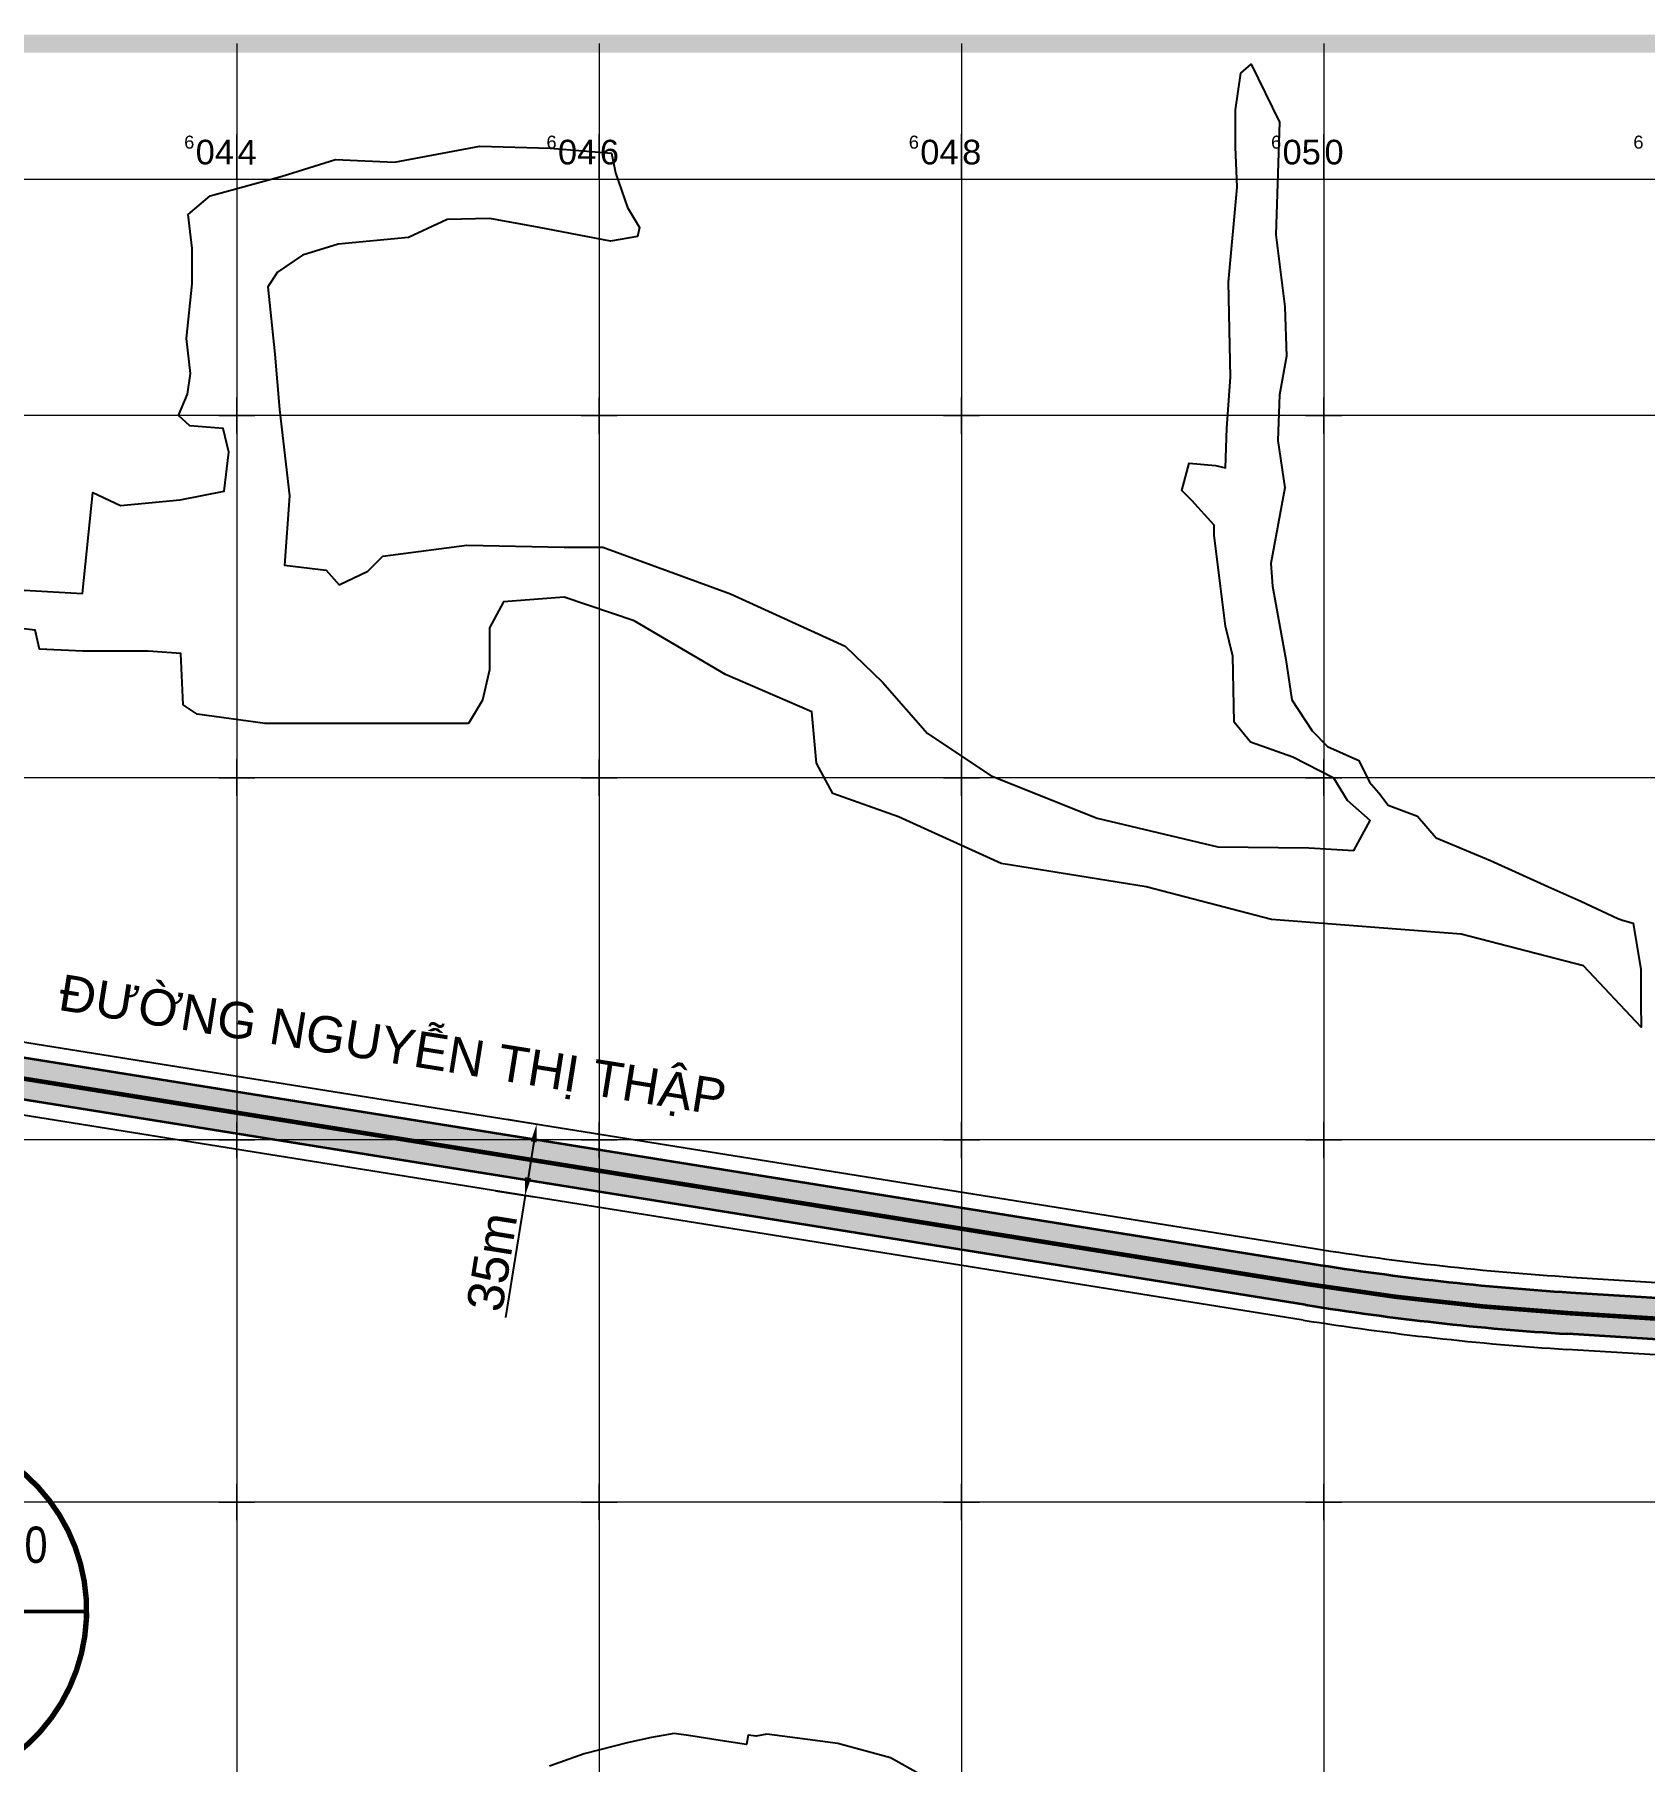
# Model space of a CAD drawing. Header units: millimetres. Extents: x 546597 to 607848, y 1180644 to 1193180.
# Drawn here: x 604288 to 605177, y 1187457 to 1188410 of the extents above; entities that cross this region are included whole.
import ezdxf
from ezdxf.enums import TextEntityAlignment as Align

# ---------------------------------------------------------------- set-up
doc = ezdxf.new("R2010")
doc.units = ezdxf.units.MM
doc.header["$MEASUREMENT"] = 0
doc.linetypes.add('DASHDOT', pattern=[1, 0.5, -0.25, 0, -0.25])
doc.layers.get('0').update_dxf_attribs({"linetype": 'CONTINUOUS', "lineweight": 20})
doc.layers.get('DEFPOINTS').update_dxf_attribs({"linetype": 'CONTINUOUS', "lineweight": 20})
for name, color, linetype, lineweight in [('A-DUONG', 1, 'CONTINUOUS', 35), ('A-LE', 4, 'CONTINUOUS', 25), ('A-TIM', 6, 'DASHDOT', 13), ('DIM GIAO THONG', 3, 'CONTINUOUS', 15), ('KHUNG', 2, 'CONTINUOUS', 120), ('toa do', 2, 'CONTINUOUS', 13)]:
    doc.layers.add(name, color=color, linetype=linetype, lineweight=lineweight)
for name, color, linetype in [('duong HH', 251, 'CONTINUOUS'), ('hatch CX cach ly', 70, 'CONTINUOUS'), ('SONG', 150, 'CONTINUOUS'), ('text DUONG', 7, 'CONTINUOUS'), ('VTCT', 7, 'CONTINUOUS')]:
    doc.layers.add(name, color=color, linetype=linetype)
doc.styles.add('HC', font='VHELVCN.TTF')
doc.styles.add('txt', font='VNARIAL.TTF', dxfattribs={"height": 0.2})
doc.styles.add('VHEL-B', font='VHELVEB.TTF')
doc.styles.add('VNI-Helve Bold', font='VHELVEB.TTF')
doc.dimstyles.new('S1', dxfattribs={"dimtxt": 20, "dimasz": 10, "dimexe": 5, "dimexo": 0.625, "dimgap": 2, "dimtad": 1, "dimdec": 0, "dimtxsty": 'VHEL-B', "dimcen": 2.5, "dimclrd": 256, "dimclre": 256, "dimadec": 0, "dimazin": 0, "dimtfac": 1, "dimtdec": 0, "dimtmove": 0, "dimatfit": 3, "dimfxl": 1, "dimarcsym": 0})

# ---------------------------------------------------------------- blocks, each defined once
blk = doc.blocks.new('*D92')
at = {"layer": 'DEFPOINTS', "color": 0, "transparency": 16777216}
for p in [(604548.52, 1187811.47), (604542.2, 1187771.97), (604559.12, 1187769.26)]:
    blk.add_point(p, dxfattribs=at)
at = {"layer": 'DIM GIAO THONG', "lineweight": -2, "transparency": 16777216}
for p, q in [((604549.14, 1187811.37), (604570.38, 1187807.97)), ((604563.86, 1187798.88), (604560.7, 1187779.13)), ((604542.81, 1187771.87), (604564.06, 1187768.47)), ((604559.12, 1187769.26), (604548.34, 1187701.91))]:
    blk.add_line(p, q, dxfattribs=at)
at = {"layer": 'DIM GIAO THONG', "transparency": 16777216}
for points in [[(604562.22, 1187799.14), (604565.51, 1187798.62), (604565.45, 1187808.76)], [(604559.06, 1187779.4), (604562.35, 1187778.87), (604559.12, 1187769.26)]]:
    blk.add_solid(points, dxfattribs=at)
at = {"layer": 'DIM GIAO THONG', "color": 0, "transparency": 16777216, "insert": (604540.82, 1187732.59), "char_height": 20, "attachment_point": 5, "rotation": 80.90434, "style": 'VHEL-B'}
blk.add_mtext('35m', dxfattribs=at)
blk = doc.blocks.new('VTCT 03')
blk.add_wipeout([(0, 100), (5.81, 99.83), (9.97, 99.5), (13.44, 99.09), (18.56, 98.26), (24.97, 96.83), (31.53, 94.9), (36.75, 93), (44.23, 89.69), (44.23, 89.69), (50.97, 86.03), (55.01, 83.51), (59.5, 80.37), (65.23, 75.8), (71.95, 69.44), (75.66, 65.39), (79.91, 60.12), (86.03, 50.99), (89.66, 44.28), (91.71, 39.87), (94.27, 33.37), (95.92, 28.26), (97.27, 23.2), (98.31, 18.33), (99.33, 11.59), (99.86, 5.23), (99.86, 0), (99.58, -9.19), (98.21, -18.81), (96.61, -25.81), (94.67, -32.2), (92.78, -37.3), (90.32, -42.93), (86.95, -49.4), (84.31, -53.78), (81.47, -57.98), (76.98, -63.83), (73.94, -67.32), (70.92, -70.5), (65.56, -75.51), (60.73, -79.45), (56.11, -82.78), (50.87, -86.09), (47.07, -88.23), (47.07, -88.23), (39.6, -91.83), (34.08, -94.01), (29.93, -95.42), (24.07, -97.06), (18.05, -98.36), (13.41, -99.1), (9.49, -99.55), (0, -99.55), (0, -99.55), (-9.97, -99.5), (-15.3, -98.82), (-26.99, -96.29), (-31.21, -95.01), (-36.08, -93.27), (-41.98, -90.76), (-47.59, -87.95), (-52.85, -84.89), (-52.85, -84.89), (-57.48, -81.83), (-61.34, -78.98), (-66.93, -74.3), (-69.47, -71.93), (-72.52, -68.85), (-75.45, -65.63), (-79.74, -60.35), (-82.63, -56.32), (-85.68, -51.57), (-87.85, -47.78), (-90.29, -42.99), (-93.1, -36.49), (-95.1, -30.92), (-97.6, -21.78), (-99.15, -13.04), (-99.81, -6.2), (-99.81, 0), (-99.83, 5.85), (-99.03, 13.89), (-97.58, 21.86), (-96.66, 25.64), (-94.61, 32.38), (-91.46, 40.43), (-88.08, 47.36), (-82.54, 56.46), (-79.15, 61.11), (-75.3, 65.8), (-72.13, 69.26), (-68.27, 73.07), (-61.51, 78.84), (-55.76, 83.01), (-50.83, 86.12), (-45.4, 89.1), (-37.7, 92.62), (-32.59, 94.54), (-24.01, 97.07), (-17.59, 98.44), (-10.52, 99.44), (-6.05, 99.82)]).dxf.layer = 'VTCT'
for points, const_width in [([(99.96, -2.84, 384.651412), (99.92, -3.88)], 3), ([(23.21, -1.67, 93.896424), (23.11, -2.66)], 2)]:
    blk.add_lwpolyline(points, format="xyb", close=True, dxfattribs=dict(const_width=const_width))
at = {"const_width": 2}
for points in [[(0, 23.27), (0, 100)], [(-100, 0), (-23.27, 0)], [(23.27, 0), (100, 0)]]:
    blk.add_lwpolyline(points, dxfattribs=at)
at = {"linetype": 'Continuous', "ltscale": 2, "style": 'HC'}
for tag, p in [('DS', (43.43, 35.48)), ('DT', (-41.55, 35.51)), ('TENNHOM', (0, 0)), ('MD', (-0.6, -51.23))]:
    blk.add_attdef(tag, text='', height=24, dxfattribs=at).set_placement(p, align=Align.MIDDLE)
blk = doc.blocks.new('CROSS')
for p, q in [((0, -5), (0, 5)), ((-5, 0), (5, 0))]:
    blk.add_line(p, q)

msp = doc.modelspace()

# ---------------------------------------------------------------- linework, layer by layer
at = {"layer": 'A-DUONG'}
for p, q in [((605136.1, 1187715.78), (605310.33, 1187704.9)), ((605308.94, 1187681.94), (605134.66, 1187692.83))]:
    msp.add_line(p, q, dxfattribs=at)
at = {"layer": 'A-DUONG', "flags": 128}
for points in [[(604175.4, 1188206.22), (604164.51, 1188109.88), (604120.61, 1187883.92, 0.423953), (604130.49, 1187869.78), (604993.57, 1187731.61)], [(604989.94, 1187708.9), (604125.32, 1187847.32, 0.404541), (604111.64, 1187837.76), (604098.85, 1187771.9, 0.00598), (604098.04, 1187767.46), (604060.91, 1187548.49), (604052.89, 1187475.97), (604049.04, 1187457.88), (604037.89, 1187423.78), (603948.25, 1187218.63, 0.411419), (603954.34, 1187202.88), (604059.62, 1187155.68)]]:
    msp.add_lwpolyline(points, format="xyb", dxfattribs=at)
at = {"layer": 'A-DUONG'}
for radius in [1488.5, 1511.5]:
    msp.add_arc((605228.88, 1189201.39), radius, 260.90434, 266.42629, dxfattribs=at)
at = {"layer": 'A-LE'}
for p, q in [((604988.59, 1187700.5), (604125.57, 1187838.67)), ((605136.63, 1187724.27), (605310.84, 1187713.39)), ((605308.43, 1187673.46), (605134.13, 1187684.34))]:
    msp.add_line(p, q, dxfattribs=at)
at = {"layer": 'A-LE', "flags": 128}
msp.add_lwpolyline([(604183.85, 1188205.27), (604172.91, 1188108.59), (604129.22, 1187883.66), (604133.2, 1187877.96), (604994.92, 1187740)], dxfattribs=at)
at = {"layer": 'A-LE'}
for radius in [1480, 1520]:
    msp.add_arc((605228.88, 1189201.39), radius, 260.90434, 266.42629, dxfattribs=at)
at = {"layer": 'A-TIM', "ltscale": 20, "flags": 128}
msp.add_lwpolyline([(600370.72, 1186838.58), (601064.11, 1187293.93), (603079, 1187880.47, -0.110958), (603735.38, 1187921.39), (604991.75, 1187720.25, 0.024099), (605135.38, 1187704.31), (605309.63, 1187693.42), (605958.45, 1187655.91), (606070.12, 1187649.77)], format="xyb", dxfattribs=at)
at = {"layer": 'duong HH', "color": 254, "ltscale": 3, "const_width": 23, "flags": 128}
msp.add_lwpolyline([(604106.74, 1187861.94), (604991.75, 1187720.25, 0.024099), (605135.38, 1187704.31), (605309.63, 1187693.42), (605958.45, 1187655.91), (606070.12, 1187649.77)], format="xyb", dxfattribs=at)
at = {"layer": 'hatch CX cach ly', "const_width": 4}
msp.add_lwpolyline([(604135.74, 1187857.3), (604991.75, 1187720.25, 0.024099), (605135.38, 1187704.31), (605309.63, 1187693.42), (605694.01, 1187671.2)], format="xyb", dxfattribs=at)
at = {"layer": 'hatch CX cach ly', "color": 200, "const_width": 2.5}
msp.add_lwpolyline([(604135.74, 1187857.3), (604991.75, 1187720.25, 0.024099), (605135.38, 1187704.31), (605309.63, 1187693.42), (605694.01, 1187671.2)], format="xyb", dxfattribs=at)
at = {"layer": 'SONG'}
for points in [[(604192.22, 1188108.81), (604314.77, 1188101.8), (604320.37, 1188157.55), (604335.74, 1188150.29), (604368.71, 1188153.37), (604392.89, 1188158.2), (604395.53, 1188179.73), (604392.45, 1188192.92), (604373.99, 1188194.24), (604367.83, 1188199.95), (604372.67, 1188211.81), (604374.42, 1188223.24), (604372.23, 1188242.57), (604375.32, 1188272.7), (604375.32, 1188292.26), (604373.14, 1188310.95), (604385.32, 1188321.38), (604424.89, 1188332.25), (604454.46, 1188341.38), (604487.04, 1188339.97), (604534.08, 1188348.72), (604572.92, 1188347.63), (604606.83, 1188344.89), (604609.02, 1188333.96), (604615.59, 1188314.82), (604622.15, 1188303.88), (604621.06, 1188298.96), (604606.29, 1188296.23), (604566.9, 1188303.88), (604539.55, 1188308.8), (604516.03, 1188308.26), (604494.69, 1188298.41), (604455.86, 1188294.58), (604436.16, 1188288.57), (604422.49, 1188279.27), (604417.02, 1188271.07), (604420.85, 1188233.89), (604423.58, 1188203.26), (604429.05, 1188155.69), (604426.32, 1188117.41), (604449.29, 1188114.68), (604456.4, 1188106.47), (604472.27, 1188114.13), (604480.47, 1188122.33), (604526.97, 1188128.35), (604580.58, 1188127.25), (604601.91, 1188127.25), (604672.48, 1188101.55), (604735.8, 1188072.67), (604756.45, 1188052.72), (604781.22, 1188024.51), (604816.32, 1188001.12), (604874.81, 1187977.73), (604941.57, 1187961.91), (604991.8, 1187961.22), (605016.58, 1187959.85), (605025.52, 1187976.36), (605013.13, 1187987.36), (605005.56, 1187999.75), (604982.86, 1188011.44), (604959.46, 1188019.7), (604950.51, 1188030.7), (604949.82, 1188067.16), (604945.69, 1188083.67), (604942.94, 1188105.69), (604939.5, 1188133.89), (604939.5, 1188139.4), (604927.11, 1188153.16), (604921.61, 1188158.66), (604925.74, 1188173.79), (604940.19, 1188172.42), (604945.69, 1188171.04), (604946.38, 1188193.06), (604948.45, 1188221.26), (604947.37, 1188273.61), (604952.22, 1188326.03), (604951.25, 1188348.36), (604951.25, 1188368.74), (604954.16, 1188389.12), (604959.99, 1188393.98), (604975.52, 1188361.95), (604973.58, 1188299.82), (604978.44, 1188260.02), (604979.41, 1188232.84), (604975.52, 1188211.49), (604974.55, 1188186.25), (604978.44, 1188160.04), (604970.67, 1188118.3), (604971.64, 1188105.69), (604979, 1188065.23), (604982.43, 1188042.97), (604993.56, 1188025.85), (605002.12, 1188017.29), (605019.25, 1188009.59), (605025.24, 1187997.6), (605030.38, 1187991.61), (605035.52, 1187984.76), (605051.79, 1187978.77), (605062.06, 1187966.79), (605092.01, 1187954.27), (605123.72, 1187940.02), (605141.93, 1187931.84), (605162.25, 1187922.27), (605164.82, 1187921.42), (605170.82, 1187919.7), (605175.1, 1187894.02), (605175.1, 1187875.19), (605175.24, 1187862.26), (605143.45, 1187896.09), (605075.76, 1187913.52), (604971.16, 1187921.72), (604901.9, 1187939.7), (604821.91, 1187952.6), (604765.15, 1187978.39), (604729.02, 1187991.29), (604719.99, 1188008.05), (604717.41, 1188036.43), (604669.68, 1188057.06), (604619.36, 1188086.73), (604580.66, 1188099.62), (604547.12, 1188097.04), (604539.38, 1188082.86), (604539.38, 1188059.64), (604535.51, 1188042.88), (604527.77, 1188029.98), (604474.87, 1188029.98), (604415.53, 1188029.98), (604378.11, 1188035.14), (604370.37, 1188040.3), (604369.08, 1188068.67), (604351.02, 1188069.96), (604314.9, 1188069.96), (604291.09, 1188070.97), (604288.57, 1188081.4), (604261.71, 1188084.56)], [(604777.86, 1187449.11), (604760.83, 1187458.78), (604731.74, 1187466.66), (604705.24, 1187470.17), (604692.46, 1187471.86), (604686.66, 1187470.7), (604682.19, 1187471.36), (604681.39, 1187466.12), (604666.79, 1187468.37), (604650.54, 1187470.86), (604641.36, 1187472.27), (604628.8, 1187470.02), (604615.36, 1187467.03), (604591.7, 1187461.05), (604572.54, 1187454.2)]]:
    msp.add_lwpolyline(points, dxfattribs=at)
at = {"layer": 'toa do', "color": 250}
for p, q in [((604799.97, 1188405.4), (604799.97, 1184248.39)), ((607842.61, 1188199.99), (599121.73, 1188199.99)), ((607842.61, 1187799.99), (599121.73, 1187799.99))]:
    msp.add_line(p, q, dxfattribs=at)
at = {"layer": 'toa do', "color": 252}
for p, q in [((604999.97, 1188405.4), (604999.97, 1184249)), ((607842.61, 1187999.99), (599121.73, 1187999.99))]:
    msp.add_line(p, q, dxfattribs=at)
at = {"layer": 'toa do', "linetype": 'Continuous'}
for p, q in [((604399.97, 1188330.4), (604399.97, 1188355.4)), ((604599.97, 1188330.4), (604599.97, 1188355.4)), ((604799.97, 1188330.4), (604799.97, 1188355.4)), ((604999.97, 1188330.4), (604999.97, 1188355.4))]:
    msp.add_line(p, q, dxfattribs=at)

# ---------------------------------------------------------------- block references
at = {"layer": 'toa do', "xscale": 2, "yscale": 2, "zscale": 2}
for p in [(604399.97, 1188199.99), (604399.97, 1188199.99), (604599.97, 1188199.99), (604599.97, 1188199.99), (604799.97, 1188199.99), (604799.97, 1188199.99), (604999.97, 1188199.99), (604999.97, 1188199.99), (604399.97, 1187999.99), (604399.97, 1187999.99), (604599.97, 1187999.99), (604599.97, 1187999.99), (604799.97, 1187999.99), (604799.97, 1187999.99), (604999.97, 1187999.99), (604999.97, 1187999.99), (604799.97, 1187799.99), (604799.97, 1187799.99), (604999.97, 1187799.99), (604999.97, 1187799.99), (604399.97, 1187599.99), (604399.97, 1187599.99), (604599.97, 1187599.99), (604599.97, 1187599.99), (604799.97, 1187599.99), (604799.97, 1187599.99), (604999.97, 1187599.99), (604999.97, 1187599.99)]:
    msp.add_blockref('CROSS', p, dxfattribs=at)

# ---------------------------------------------------------------- texts
at = {"layer": 'toa do', "linetype": 'Continuous', "style": 'txt'}
for s, height, p in [('6', 7.2, (604376.49, 1188354.58)), ('04', 13.6, (604398.37, 1188352.29)), ('6', 7.2, (604576.49, 1188354.58)), ('04', 13.6, (604598.37, 1188352.29)), ('6', 7.2, (604776.49, 1188354.58)), ('04', 13.6, (604798.37, 1188352.29)), ('6', 7.2, (604976.49, 1188354.58)), ('05', 13.6, (604998.37, 1188352.29)), ('6', 7.2, (605176.49, 1188354.58))]:
    msp.add_text(s, height=height, dxfattribs=at).set_placement(p, align=Align.TOP_RIGHT)
for s, p in [('4', (604400.37, 1188352.2)), ('6', (604600.37, 1188352.29)), ('8', (604800.37, 1188352.29)), ('0', (605000.37, 1188352.29))]:
    msp.add_text(s, height=13.6, dxfattribs=at).set_placement(p, align=Align.TOP_LEFT)

# ---------------------------------------------------------------- next in the draw order: block references
at = {"layer": 'VTCT'}
ref = msp.add_blockref('VTCT 03', (604217.01, 1187539.61), dxfattribs=at)
ref.add_attrib('TENNHOM', '2', dxfattribs={"layer": '0', "linetype": 'Continuous', "ltscale": 2, "height": 24, "style": 'HC'}).set_placement((604217.01, 1187539.61), align=Align.MIDDLE)
ref.add_attrib('DT', '43,3', dxfattribs={"layer": '0', "linetype": 'Continuous', "ltscale": 2, "height": 20, "style": 'HC'}).set_placement((604175.46, 1187574.71), align=Align.MIDDLE)
ref.add_attrib('DS', '10.000', dxfattribs={"layer": '0', "linetype": 'Continuous', "ltscale": 2, "height": 20, "style": 'HC'}).set_placement((604260.43, 1187576.44), align=Align.MIDDLE)
ref.add_attrib('MD', '40', dxfattribs={"layer": '0', "linetype": 'Continuous', "ltscale": 2, "height": 24, "style": 'HC'}).set_placement((604216.41, 1187488.38), align=Align.MIDDLE)

# ---------------------------------------------------------------- next in the draw order: wipeouts: each hides what was drawn before it
msp.add_wipeout([(604299.63, 1187866.09), (604674.17, 1187806.33), (604679.36, 1187838.89), (604304.83, 1187898.65)]).dxf.layer = 'text DUONG'

# ---------------------------------------------------------------- next in the draw order: linework, layer by layer
at = {"layer": 'KHUNG', "const_width": 10}
msp.add_lwpolyline([(607842.61, 1188405.4), (603792.61, 1188405.4), (603792.61, 1180648.5), (607842.61, 1180648.5)], close=True, dxfattribs=at)
at = {"layer": 'toa do', "color": 250}
for p, q in [((604399.97, 1188405.4), (604399.97, 1184247.16)), ((604599.97, 1188405.4), (604599.97, 1184247.77)), ((607842.61, 1187599.99), (596843.11, 1187599.99))]:
    msp.add_line(p, q, dxfattribs=at)
at = {"layer": 'toa do', "color": 7}
msp.add_lwpolyline([(591717.61, 1180723.5), (607767.61, 1180723.5), (607767.61, 1188330.4), (591717.61, 1188330.4)], close=True, dxfattribs=at)

# ---------------------------------------------------------------- next in the draw order: block references
at = {"layer": 'toa do', "xscale": 2, "yscale": 2, "zscale": 2}
for p in [(604399.97, 1187799.99), (604399.97, 1187799.99), (604599.97, 1187799.99), (604599.97, 1187799.99)]:
    msp.add_blockref('CROSS', p, dxfattribs=at)

# ---------------------------------------------------------------- next in the draw order: texts
at = {"layer": 'text DUONG', "style": 'VNI-Helve Bold'}
msp.add_text('ÑÖÔØNG NGUYEÃN THÒ THAÄP', height=20, rotation=350.93535, dxfattribs=at).set_placement((604300.73, 1187871.89))

# ---------------------------------------------------------------- next in the draw order: dimensions: what is measured, and where the dimension line sits
at = {"layer": 'DIM GIAO THONG'}
dim = msp.add_aligned_dim(p1=(604548.52, 1187811.47), p2=(604542.2, 1187771.97), distance=17.14, text='35m', dimstyle='S1', override={"dimpost": 'm'}, dxfattribs=at)
dim.commit()
dim.dimension.update_dxf_attribs({"geometry": '*D92', "text_midpoint": (604540.82, 1187732.59)})

doc.saveas('drawing.dxf')
